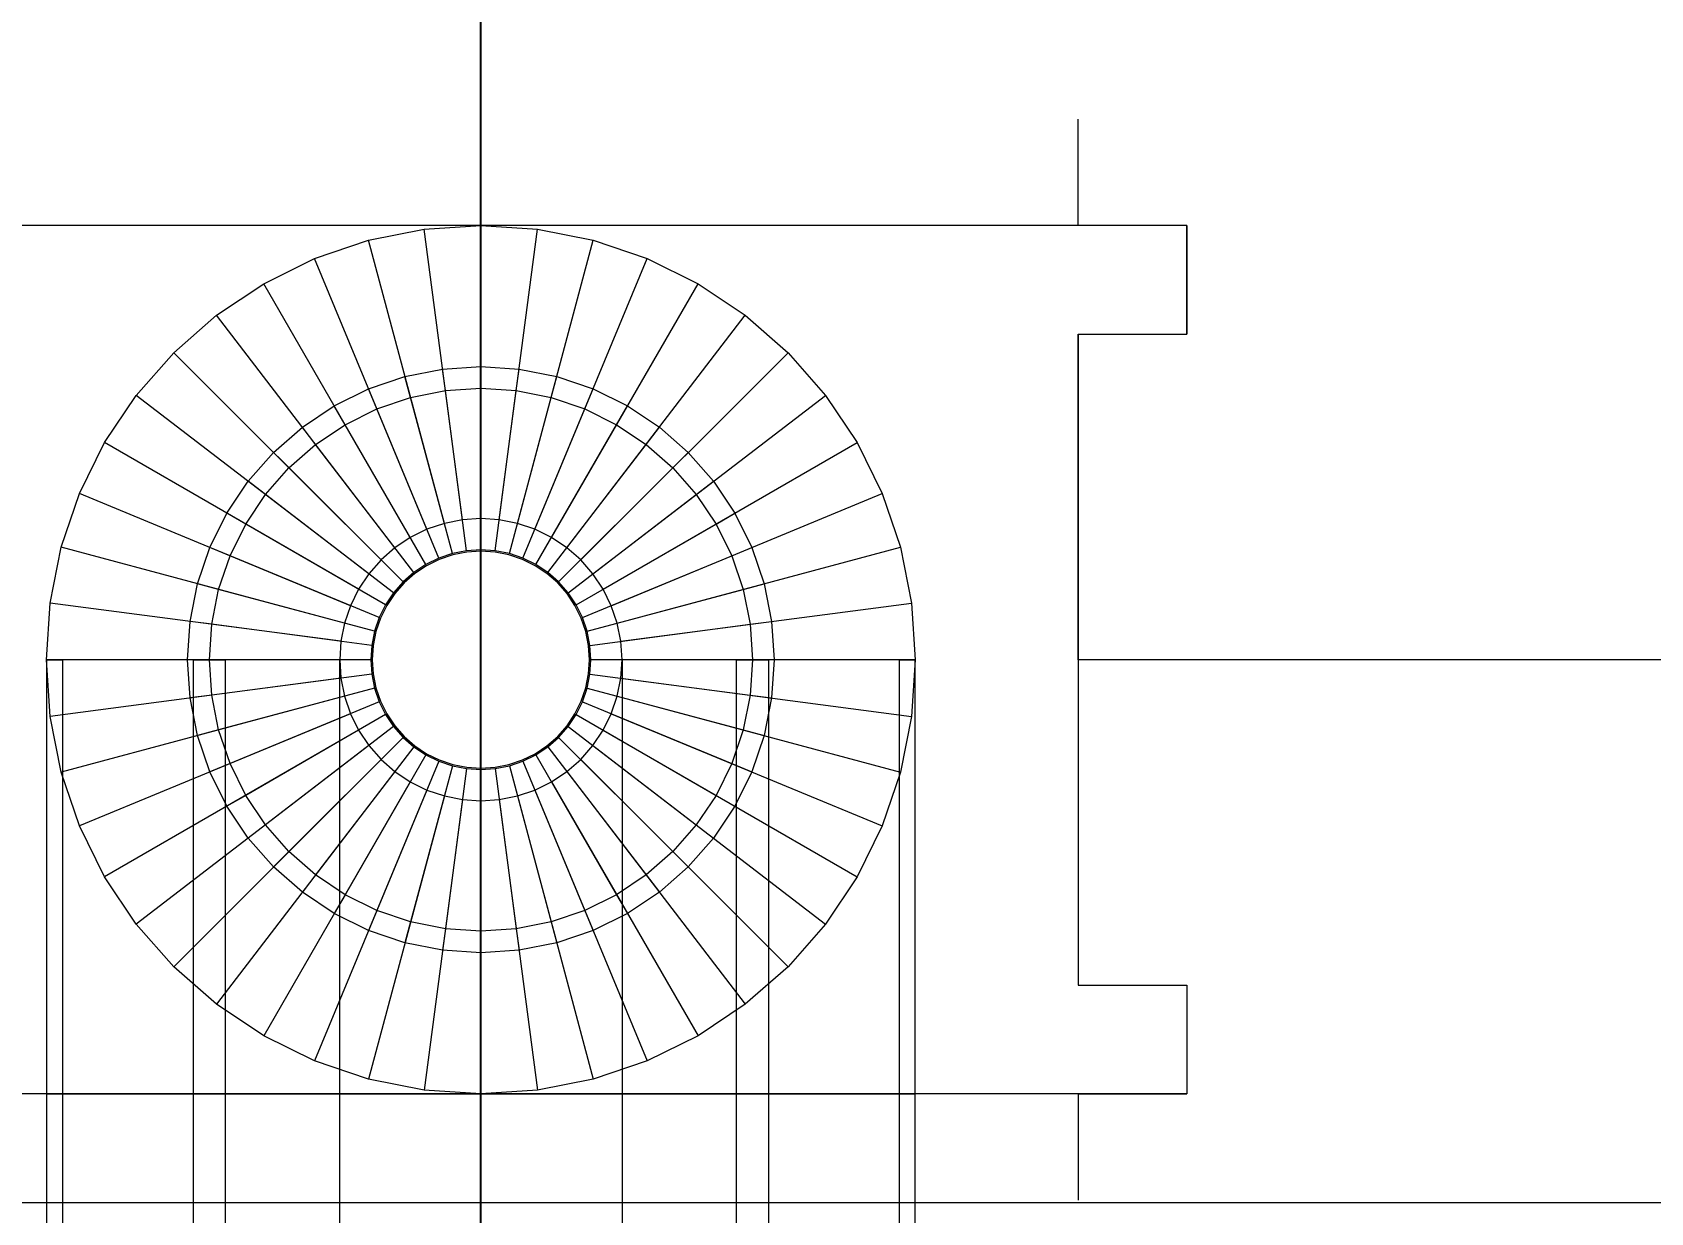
# Model space of a CAD drawing. Header units: millimetres. Extents: x -1970 to 59977, y -65068 to 6837.
# Drawn here: x 27545.6 to 27843.6, y 1323.1 to 1540.6 of the extents above; entities that cross this region are included whole.
import ezdxf

# ---------------------------------------------------------------- set-up
doc = ezdxf.new("R2010")
doc.units = ezdxf.units.MM
doc.layers.add('COTAS_P', color=1, linetype='Continuous', lineweight=0)
doc.layers.add('lateral_C05', color=7, linetype='Continuous', lineweight=0)
doc.dimstyles.new('R19_100', dxfattribs={"dimtxt": 250, "dimasz": 150, "dimexe": 150, "dimexo": 80, "dimgap": 100, "dimtad": 1, "dimtih": 1, "dimtoh": 1, "dimdsep": 46, "dimcen": 0.09, "dimadec": 0, "dimazin": 0, "dimtfac": 1, "dimtdec": 4, "dimtofl": 0, "dimtmove": 0, "dimatfit": 3, "dimfxl": 1, "dimtolj": 1, "dimtzin": 0, "dimarcsym": 0})

# ---------------------------------------------------------------- blocks, each defined once
blk = doc.blocks.new('*D6')
at = {"layer": 'COTAS_P', "color": 0, "lineweight": -2, "transparency": 16777216}
for p, q in [((25128.19, 1262), (25128.19, 2232)), ((27628.19, 1262), (27628.19, 2232)), ((25278.19, 2082), (27478.19, 2082))]:
    blk.add_line(p, q, dxfattribs=at)
at = {"layer": 'COTAS_P', "color": 0, "transparency": 16777216}
for points in [[(25278.19, 2107), (25278.19, 2057), (25128.19, 2082)], [(27478.19, 2107), (27478.19, 2057), (27628.19, 2082)]]:
    blk.add_solid(points, dxfattribs=at)
at = {"layer": 'Defpoints', "color": 0, "transparency": 16777216}
for p in [(27628.19, 2082), (25128.19, 1182), (27628.19, 1182)]:
    blk.add_point(p, dxfattribs=at)
blk = doc.blocks.new('*D9')
at = {"layer": 'COTAS_P', "color": 0, "lineweight": -2, "transparency": 16777216}
for p, q in [((38921.29, 3577.96), (38703.45, 4523.18)), ((27384.72, 1760.7), (38590.97, 4343.32)), ((27422.7, 927.96), (27204.86, 1873.18))]:
    blk.add_line(p, q, dxfattribs=at)
at = {"layer": 'COTAS_P', "color": 0, "transparency": 16777216}
for points in [[(38585.35, 4367.69), (38596.58, 4318.96), (38737.13, 4377.01)], [(27379.1, 1785.06), (27390.33, 1736.34), (27238.55, 1727.01)]]:
    blk.add_solid(points, dxfattribs=at)
at = {"layer": 'Defpoints', "color": 0, "transparency": 16777216}
for p in [(38737.13, 4377.01), (38939.25, 3500), (27440.67, 850)]:
    blk.add_point(p, dxfattribs=at)

msp = doc.modelspace()

# ---------------------------------------------------------------- linework, layer by layer
at = {"layer": 'lateral_C05'}
for p, q in [((27738.187, 1521.221), (27738.187, 1524.578)), ((27738.187, 1514.621), (27738.187, 1521.221)), ((27738.187, 1505), (27738.187, 1514.621)), ((27758.187, 1505), (27538.187, 1505)), ((27617.744, 1504.316), (27628.187, 1505)), ((27628.187, 1451), (27628.187, 1505)), ((27628.187, 1505), (27638.629, 1504.316)), ((27758.187, 1505), (27738.187, 1505)), ((27758.187, 1502.502), (27758.187, 1505)), ((27758.187, 1505), (27758.187, 1485)), ((27597.572, 1498.91), (27607.481, 1502.274)), ((27607.481, 1502.274), (27617.744, 1504.316)), ((27621.457, 1450.114), (27607.481, 1502.274)), ((27624.793, 1450.778), (27617.744, 1504.316)), ((27631.58, 1450.778), (27638.629, 1504.316)), ((27634.916, 1450.114), (27648.892, 1502.274)), ((27638.629, 1504.316), (27648.892, 1502.274)), ((27648.892, 1502.274), (27658.801, 1498.91)), ((27758.187, 1499.877), (27758.187, 1502.502)), ((27758.187, 1497.129), (27758.187, 1499.877)), ((27588.187, 1494.282), (27597.572, 1498.91)), ((27618.237, 1449.021), (27597.572, 1498.91)), ((27638.136, 1449.021), (27658.801, 1498.91)), ((27658.801, 1498.91), (27668.187, 1494.282)), ((27758.187, 1494.263), (27758.187, 1497.129)), ((27579.486, 1488.468), (27588.187, 1494.282)), ((27615.187, 1447.517), (27588.187, 1494.282)), ((27641.187, 1447.517), (27668.187, 1494.282)), ((27668.187, 1494.282), (27676.887, 1488.468)), ((27758.187, 1491.282), (27758.187, 1494.263)), ((27758.187, 1488.193), (27758.187, 1491.282)), ((27571.618, 1481.569), (27579.486, 1488.468)), ((27612.359, 1445.627), (27579.486, 1488.468)), ((27644.014, 1445.627), (27676.887, 1488.468)), ((27676.887, 1488.468), (27684.755, 1481.569)), ((27758.187, 1485), (27758.187, 1488.193)), ((27738.187, 1477.403), (27738.187, 1485)), ((27738.187, 1485), (27758.187, 1485)), ((27738.187, 1485), (27738.187, 1365)), ((27564.718, 1473.701), (27571.618, 1481.569)), ((27609.802, 1443.385), (27571.618, 1481.569)), ((27646.571, 1443.385), (27684.755, 1481.569)), ((27684.755, 1481.569), (27691.655, 1473.701)), ((27614.21, 1477.16), (27621.138, 1478.538)), ((27621.138, 1478.538), (27628.187, 1479)), ((27621.66, 1474.572), (27621.138, 1478.538)), ((27628.187, 1475), (27628.187, 1479)), ((27628.187, 1479), (27635.235, 1478.538)), ((27634.713, 1474.572), (27635.235, 1478.538)), ((27635.235, 1478.538), (27642.163, 1477.16)), ((27607.522, 1474.889), (27614.21, 1477.16)), ((27615.246, 1473.296), (27614.21, 1477.16)), ((27641.128, 1473.296), (27642.163, 1477.16)), ((27642.163, 1477.16), (27648.851, 1474.889)), ((27738.187, 1469.363), (27738.187, 1477.403)), ((27558.905, 1465), (27564.718, 1473.701)), ((27607.559, 1440.828), (27564.718, 1473.701)), ((27601.187, 1471.765), (27607.522, 1474.889)), ((27609.052, 1471.194), (27607.522, 1474.889)), ((27609.052, 1471.194), (27615.246, 1473.296)), ((27615.246, 1473.296), (27621.66, 1474.572)), ((27622.945, 1444.56), (27615.246, 1473.296)), ((27621.66, 1474.572), (27628.187, 1475)), ((27625.543, 1445.077), (27621.66, 1474.572)), ((27628.187, 1445.25), (27628.187, 1475)), ((27628.187, 1475), (27634.713, 1474.572)), ((27630.83, 1445.077), (27634.713, 1474.572)), ((27633.428, 1444.56), (27641.128, 1473.296)), ((27634.713, 1474.572), (27641.128, 1473.296)), ((27641.128, 1473.296), (27647.321, 1471.194)), ((27647.321, 1471.194), (27648.851, 1474.889)), ((27648.814, 1440.828), (27691.655, 1473.701)), ((27648.851, 1474.889), (27655.187, 1471.765)), ((27691.655, 1473.701), (27697.469, 1465)), ((27595.313, 1467.841), (27601.187, 1471.765)), ((27603.187, 1468.301), (27601.187, 1471.765)), ((27603.187, 1468.301), (27609.052, 1471.194)), ((27620.437, 1443.709), (27609.052, 1471.194)), ((27635.936, 1443.709), (27647.321, 1471.194)), ((27647.321, 1471.194), (27653.187, 1468.301)), ((27653.187, 1468.301), (27655.187, 1471.765)), ((27655.187, 1471.765), (27661.06, 1467.841)), ((27738.187, 1460.948), (27738.187, 1469.363)), ((27590.003, 1463.184), (27595.313, 1467.841)), ((27597.749, 1464.668), (27595.313, 1467.841)), ((27597.749, 1464.668), (27603.187, 1468.301)), ((27618.062, 1442.537), (27603.187, 1468.301)), ((27638.312, 1442.537), (27653.187, 1468.301)), ((27653.187, 1468.301), (27658.625, 1464.668)), ((27658.625, 1464.668), (27661.06, 1467.841)), ((27661.06, 1467.841), (27666.37, 1463.184)), ((27554.276, 1455.615), (27558.905, 1465)), ((27605.67, 1438), (27558.905, 1465)), ((27592.831, 1460.355), (27597.749, 1464.668)), ((27615.859, 1441.065), (27597.749, 1464.668)), ((27640.514, 1441.065), (27658.625, 1464.668)), ((27650.703, 1438), (27697.469, 1465)), ((27658.625, 1464.668), (27663.542, 1460.355)), ((27697.469, 1465), (27702.097, 1455.615)), ((27585.345, 1457.873), (27590.003, 1463.184)), ((27588.519, 1455.438), (27592.831, 1460.355)), ((27592.831, 1460.355), (27590.003, 1463.184)), ((27613.868, 1439.319), (27592.831, 1460.355)), ((27642.505, 1439.319), (27663.542, 1460.355)), ((27663.542, 1460.355), (27666.37, 1463.184)), ((27663.542, 1460.355), (27667.854, 1455.438)), ((27666.37, 1463.184), (27671.028, 1457.873)), ((27738.187, 1452.23), (27738.187, 1460.948)), ((27581.421, 1452), (27585.345, 1457.873)), ((27588.519, 1455.438), (27585.345, 1457.873)), ((27667.854, 1455.438), (27671.028, 1457.873)), ((27671.028, 1457.873), (27674.952, 1452)), ((27550.913, 1445.706), (27554.276, 1455.615)), ((27604.166, 1434.95), (27554.276, 1455.615)), ((27584.885, 1450), (27588.519, 1455.438)), ((27612.121, 1437.327), (27588.519, 1455.438)), ((27644.252, 1437.327), (27667.854, 1455.438)), ((27652.207, 1434.95), (27702.097, 1455.615)), ((27667.854, 1455.438), (27671.488, 1450)), ((27702.097, 1455.615), (27705.461, 1445.706)), ((27578.297, 1445.665), (27581.421, 1452)), ((27584.885, 1450), (27581.421, 1452)), ((27671.488, 1450), (27674.952, 1452)), ((27674.952, 1452), (27678.076, 1445.665)), ((27738.187, 1443.282), (27738.187, 1452.23)), ((27581.993, 1444.134), (27584.885, 1450)), ((27610.65, 1435.125), (27584.885, 1450)), ((27618.237, 1449.021), (27615.187, 1447.517)), ((27621.457, 1450.114), (27618.237, 1449.021)), ((27624.793, 1450.778), (27621.457, 1450.114)), ((27628.187, 1451), (27624.793, 1450.778)), ((27631.58, 1450.778), (27628.187, 1451)), ((27634.916, 1450.114), (27631.58, 1450.778)), ((27638.136, 1449.021), (27634.916, 1450.114)), ((27641.187, 1447.517), (27638.136, 1449.021)), ((27645.724, 1435.125), (27671.488, 1450)), ((27671.488, 1450), (27674.381, 1444.134)), ((27548.871, 1435.442), (27550.913, 1445.706)), ((27603.073, 1431.729), (27550.913, 1445.706)), ((27576.027, 1438.976), (27578.297, 1445.665)), ((27581.993, 1444.134), (27578.297, 1445.665)), ((27612.359, 1445.627), (27609.802, 1443.385)), ((27615.187, 1447.517), (27612.359, 1445.627)), ((27644.014, 1445.627), (27641.187, 1447.517)), ((27646.571, 1443.385), (27644.014, 1445.627)), ((27653.301, 1431.729), (27705.461, 1445.706)), ((27674.381, 1444.134), (27678.076, 1445.665)), ((27678.076, 1445.665), (27680.347, 1438.976)), ((27705.461, 1445.706), (27707.502, 1435.442)), ((27579.89, 1437.941), (27581.993, 1444.134)), ((27609.478, 1432.749), (27581.993, 1444.134)), ((27609.802, 1443.385), (27607.559, 1440.828)), ((27618.062, 1442.537), (27615.859, 1441.065)), ((27620.437, 1443.709), (27618.062, 1442.537)), ((27620.533, 1443.478), (27618.187, 1442.321)), ((27622.945, 1444.56), (27620.437, 1443.709)), ((27623.01, 1444.319), (27620.533, 1443.478)), ((27625.543, 1445.077), (27622.945, 1444.56)), ((27625.576, 1444.829), (27623.01, 1444.319)), ((27628.187, 1445.25), (27625.543, 1445.077)), ((27628.187, 1445), (27625.576, 1444.829)), ((27630.83, 1445.077), (27628.187, 1445.25)), ((27630.797, 1444.829), (27628.187, 1445)), ((27633.363, 1444.319), (27630.797, 1444.829)), ((27633.428, 1444.56), (27630.83, 1445.077)), ((27635.84, 1443.478), (27633.363, 1444.319)), ((27635.936, 1443.709), (27633.428, 1444.56)), ((27638.187, 1442.321), (27635.84, 1443.478)), ((27638.312, 1442.537), (27635.936, 1443.709)), ((27640.514, 1441.065), (27638.312, 1442.537)), ((27648.814, 1440.828), (27646.571, 1443.385)), ((27646.895, 1432.749), (27674.381, 1444.134)), ((27674.381, 1444.134), (27676.483, 1437.941)), ((27738.187, 1434.18), (27738.187, 1443.282)), ((27607.559, 1440.828), (27605.67, 1438)), ((27615.859, 1441.065), (27613.868, 1439.319)), ((27616.011, 1440.867), (27614.044, 1439.142)), ((27618.187, 1442.321), (27616.011, 1440.867)), ((27640.362, 1440.867), (27638.187, 1442.321)), ((27642.329, 1439.142), (27640.362, 1440.867)), ((27642.505, 1439.319), (27640.514, 1441.065)), ((27650.703, 1438), (27648.814, 1440.828)), ((27574.649, 1432.048), (27576.027, 1438.976)), ((27579.89, 1437.941), (27576.027, 1438.976)), ((27578.614, 1431.526), (27579.89, 1437.941)), ((27608.627, 1430.241), (27579.89, 1437.941)), ((27605.67, 1438), (27604.166, 1434.95)), ((27612.121, 1437.327), (27610.65, 1435.125)), ((27612.32, 1437.175), (27610.866, 1435)), ((27613.868, 1439.319), (27612.121, 1437.327)), ((27614.044, 1439.142), (27612.32, 1437.175)), ((27644.054, 1437.175), (27642.329, 1439.142)), ((27644.252, 1437.327), (27642.505, 1439.319)), ((27645.507, 1435), (27644.054, 1437.175)), ((27645.724, 1435.125), (27644.252, 1437.327)), ((27647.747, 1430.241), (27676.483, 1437.941)), ((27652.207, 1434.95), (27650.703, 1438)), ((27676.483, 1437.941), (27680.347, 1438.976)), ((27676.483, 1437.941), (27677.759, 1431.526)), ((27680.347, 1438.976), (27681.725, 1432.048)), ((27548.187, 1425), (27548.871, 1435.442)), ((27602.409, 1428.394), (27548.871, 1435.442)), ((27604.166, 1434.95), (27603.073, 1431.729)), ((27610.65, 1435.125), (27609.478, 1432.749)), ((27610.866, 1435), (27609.709, 1432.654)), ((27646.664, 1432.654), (27645.507, 1435)), ((27646.895, 1432.749), (27645.724, 1435.125)), ((27653.301, 1431.729), (27652.207, 1434.95)), ((27653.964, 1428.394), (27707.502, 1435.442)), ((27707.502, 1435.442), (27708.187, 1425)), ((27738.187, 1425), (27738.187, 1434.18)), ((27574.187, 1425), (27574.649, 1432.048)), ((27578.614, 1431.526), (27574.649, 1432.048)), ((27578.187, 1425), (27578.614, 1431.526)), ((27608.11, 1427.643), (27578.614, 1431.526)), ((27603.073, 1431.729), (27602.409, 1428.394)), ((27609.478, 1432.749), (27608.627, 1430.241)), ((27609.709, 1432.654), (27608.868, 1430.176)), ((27647.505, 1430.176), (27646.664, 1432.654)), ((27647.747, 1430.241), (27646.895, 1432.749)), ((27648.263, 1427.643), (27677.759, 1431.526)), ((27653.964, 1428.394), (27653.301, 1431.729)), ((27677.759, 1431.526), (27681.725, 1432.048)), ((27677.759, 1431.526), (27678.187, 1425)), ((27681.725, 1432.048), (27682.187, 1425)), ((27602.409, 1428.394), (27602.187, 1425)), ((27608.11, 1427.643), (27607.937, 1425)), ((27608.627, 1430.241), (27608.11, 1427.643)), ((27608.358, 1427.611), (27608.187, 1425)), ((27608.868, 1430.176), (27608.358, 1427.611)), ((27648.015, 1427.611), (27647.505, 1430.176)), ((27648.263, 1427.643), (27647.747, 1430.241)), ((27648.187, 1425), (27648.015, 1427.611)), ((27648.437, 1425), (27648.263, 1427.643)), ((27654.187, 1425), (27653.964, 1428.394)), ((27602.187, 1425), (27548.187, 1425)), ((27548.871, 1414.558), (27548.187, 1425)), ((27548.187, 1425), (27548.187, 1182)), ((27548.187, 1425), (27551.187, 1425)), ((27551.187, 1182), (27551.187, 1425)), ((27578.187, 1425), (27574.187, 1425)), ((27574.649, 1417.952), (27574.187, 1425)), ((27575.187, 1425), (27581.187, 1425)), ((27575.187, 1425), (27575.187, 1182)), ((27607.937, 1425), (27578.187, 1425)), ((27578.614, 1418.474), (27578.187, 1425)), ((27581.187, 1182), (27581.187, 1425)), ((27602.187, 1425), (27602.409, 1421.606)), ((27602.187, 1182), (27602.187, 1425)), ((27607.937, 1425), (27608.11, 1422.357)), ((27608.187, 1425), (27608.358, 1422.389)), ((27648.015, 1422.389), (27648.187, 1425)), ((27648.263, 1422.357), (27648.437, 1425)), ((27678.187, 1425), (27648.437, 1425)), ((27653.964, 1421.606), (27654.187, 1425)), ((27708.187, 1425), (27654.187, 1425)), ((27654.187, 1425), (27654.187, 1182)), ((27675.187, 1425), (27681.187, 1425)), ((27675.187, 1425), (27675.187, 1182)), ((27678.187, 1425), (27677.759, 1418.474)), ((27682.187, 1425), (27678.187, 1425)), ((27681.187, 1182), (27681.187, 1425)), ((27682.187, 1425), (27681.725, 1417.952)), ((27705.187, 1425), (27708.187, 1425)), ((27705.187, 1425), (27705.187, 1182)), ((27708.187, 1425), (27707.502, 1414.558)), ((27708.187, 1182), (27708.187, 1425)), ((28018.187, 1425), (27738.187, 1425)), ((27738.187, 1425), (27738.187, 1415.82)), ((27602.409, 1421.606), (27548.871, 1414.558)), ((27608.11, 1422.357), (27578.614, 1418.474)), ((27602.409, 1421.606), (27603.073, 1418.271)), ((27608.11, 1422.357), (27608.627, 1419.759)), ((27608.358, 1422.389), (27608.868, 1419.824)), ((27647.505, 1419.824), (27648.015, 1422.389)), ((27647.747, 1419.759), (27648.263, 1422.357)), ((27648.263, 1422.357), (27677.759, 1418.474)), ((27653.301, 1418.271), (27653.964, 1421.606)), ((27653.964, 1421.606), (27707.502, 1414.558)), ((27608.627, 1419.759), (27579.89, 1412.059)), ((27608.627, 1419.759), (27609.478, 1417.251)), ((27608.868, 1419.824), (27609.709, 1417.346)), ((27646.664, 1417.346), (27647.505, 1419.824)), ((27646.895, 1417.251), (27647.747, 1419.759)), ((27647.747, 1419.759), (27676.483, 1412.059)), ((27603.073, 1418.271), (27550.913, 1404.294)), ((27578.614, 1418.474), (27574.649, 1417.952)), ((27576.027, 1411.024), (27574.649, 1417.952)), ((27579.89, 1412.059), (27578.614, 1418.474)), ((27609.478, 1417.251), (27581.993, 1405.866)), ((27603.073, 1418.271), (27604.166, 1415.05)), ((27609.478, 1417.251), (27610.65, 1414.875)), ((27609.709, 1417.346), (27610.866, 1415)), ((27645.507, 1415), (27646.664, 1417.346)), ((27645.724, 1414.875), (27646.895, 1417.251)), ((27646.895, 1417.251), (27674.381, 1405.866)), ((27652.207, 1415.05), (27653.301, 1418.271)), ((27653.301, 1418.271), (27705.461, 1404.294)), ((27677.759, 1418.474), (27676.483, 1412.059)), ((27677.759, 1418.474), (27681.725, 1417.952)), ((27681.725, 1417.952), (27680.347, 1411.024)), ((27738.187, 1415.82), (27738.187, 1406.718)), ((27550.913, 1404.294), (27548.871, 1414.558)), ((27604.166, 1415.05), (27554.276, 1394.385)), ((27610.65, 1414.875), (27584.885, 1400)), ((27612.121, 1412.673), (27588.519, 1394.562)), ((27604.166, 1415.05), (27605.67, 1412)), ((27610.65, 1414.875), (27612.121, 1412.673)), ((27610.866, 1415), (27612.32, 1412.825)), ((27612.121, 1412.673), (27613.868, 1410.681)), ((27612.32, 1412.825), (27614.044, 1410.858)), ((27642.329, 1410.858), (27644.054, 1412.825)), ((27642.505, 1410.681), (27644.252, 1412.673)), ((27644.054, 1412.825), (27645.507, 1415)), ((27644.252, 1412.673), (27645.724, 1414.875)), ((27644.252, 1412.673), (27667.854, 1394.562)), ((27645.724, 1414.875), (27671.488, 1400)), ((27650.703, 1412), (27652.207, 1415.05)), ((27652.207, 1415.05), (27702.097, 1394.385)), ((27707.502, 1414.558), (27705.461, 1404.294)), ((27605.67, 1412), (27558.905, 1385)), ((27579.89, 1412.059), (27576.027, 1411.024)), ((27578.297, 1404.335), (27576.027, 1411.024)), ((27581.993, 1405.866), (27579.89, 1412.059)), ((27613.868, 1410.681), (27592.831, 1389.645)), ((27605.67, 1412), (27607.559, 1409.172)), ((27613.868, 1410.681), (27615.859, 1408.935)), ((27614.044, 1410.858), (27616.011, 1409.133)), ((27640.362, 1409.133), (27642.329, 1410.858)), ((27640.514, 1408.935), (27642.505, 1410.681)), ((27642.505, 1410.681), (27663.542, 1389.645)), ((27648.814, 1409.172), (27650.703, 1412)), ((27650.703, 1412), (27697.469, 1385)), ((27676.483, 1412.059), (27674.381, 1405.866)), ((27676.483, 1412.059), (27680.347, 1411.024)), ((27680.347, 1411.024), (27678.076, 1404.335)), ((27607.559, 1409.172), (27564.718, 1376.299)), ((27609.802, 1406.615), (27571.618, 1368.431)), ((27615.859, 1408.935), (27597.749, 1385.332)), ((27618.062, 1407.463), (27603.187, 1381.699)), ((27607.559, 1409.172), (27609.802, 1406.615)), ((27609.802, 1406.615), (27612.359, 1404.373)), ((27615.859, 1408.935), (27618.062, 1407.463)), ((27616.011, 1409.133), (27618.187, 1407.679)), ((27618.062, 1407.463), (27620.437, 1406.291)), ((27618.187, 1407.679), (27620.533, 1406.522)), ((27635.84, 1406.522), (27638.187, 1407.679)), ((27635.936, 1406.291), (27638.312, 1407.463)), ((27638.187, 1407.679), (27640.362, 1409.133)), ((27638.312, 1407.463), (27640.514, 1408.935)), ((27638.312, 1407.463), (27653.187, 1381.699)), ((27640.514, 1408.935), (27658.625, 1385.332)), ((27644.014, 1404.373), (27646.571, 1406.615)), ((27646.571, 1406.615), (27648.814, 1409.172)), ((27646.571, 1406.615), (27684.755, 1368.431)), ((27648.814, 1409.172), (27691.655, 1376.299)), ((27738.187, 1406.718), (27738.187, 1397.77)), ((27554.276, 1394.385), (27550.913, 1404.294)), ((27581.993, 1405.866), (27578.297, 1404.335)), ((27581.421, 1398), (27578.297, 1404.335)), ((27612.359, 1404.373), (27579.486, 1361.532)), ((27584.885, 1400), (27581.993, 1405.866)), ((27620.437, 1406.291), (27609.052, 1378.806)), ((27612.359, 1404.373), (27615.187, 1402.483)), ((27622.945, 1405.44), (27615.246, 1376.704)), ((27620.437, 1406.291), (27622.945, 1405.44)), ((27620.533, 1406.522), (27623.01, 1405.681)), ((27625.543, 1404.923), (27621.66, 1375.428)), ((27622.945, 1405.44), (27625.543, 1404.923)), ((27623.01, 1405.681), (27625.576, 1405.171)), ((27625.543, 1404.923), (27628.187, 1404.75)), ((27625.576, 1405.171), (27628.187, 1405)), ((27628.187, 1405), (27630.797, 1405.171)), ((27628.187, 1404.75), (27630.83, 1404.923)), ((27628.187, 1404.75), (27628.187, 1375)), ((27630.797, 1405.171), (27633.363, 1405.681)), ((27630.83, 1404.923), (27633.428, 1405.44)), ((27630.83, 1404.923), (27634.713, 1375.428)), ((27633.363, 1405.681), (27635.84, 1406.522)), ((27633.428, 1405.44), (27635.936, 1406.291)), ((27633.428, 1405.44), (27641.128, 1376.704)), ((27635.936, 1406.291), (27647.321, 1378.806)), ((27641.187, 1402.483), (27644.014, 1404.373)), ((27644.014, 1404.373), (27676.887, 1361.532)), ((27674.381, 1405.866), (27671.488, 1400)), ((27674.381, 1405.866), (27678.076, 1404.335)), ((27678.076, 1404.335), (27674.952, 1398)), ((27705.461, 1404.294), (27702.097, 1394.385)), ((27615.187, 1402.483), (27588.187, 1355.718)), ((27618.237, 1400.979), (27597.572, 1351.09)), ((27615.187, 1402.483), (27618.237, 1400.979)), ((27618.237, 1400.979), (27621.457, 1399.886)), ((27634.916, 1399.886), (27638.136, 1400.979)), ((27638.136, 1400.979), (27641.187, 1402.483)), ((27638.136, 1400.979), (27658.801, 1351.09)), ((27641.187, 1402.483), (27668.187, 1355.718)), ((27584.885, 1400), (27581.421, 1398)), ((27585.345, 1392.127), (27581.421, 1398)), ((27588.519, 1394.562), (27584.885, 1400)), ((27621.457, 1399.886), (27607.481, 1347.726)), ((27624.793, 1399.222), (27617.744, 1345.684)), ((27621.457, 1399.886), (27624.793, 1399.222)), ((27624.793, 1399.222), (27628.187, 1399)), ((27628.187, 1399), (27631.58, 1399.222)), ((27628.187, 1399), (27628.187, 1345)), ((27631.58, 1399.222), (27634.916, 1399.886)), ((27631.58, 1399.222), (27638.629, 1345.684)), ((27634.916, 1399.886), (27648.892, 1347.726)), ((27671.488, 1400), (27667.854, 1394.562)), ((27674.952, 1398), (27671.028, 1392.127)), ((27671.488, 1400), (27674.952, 1398)), ((27738.187, 1397.77), (27738.187, 1389.052)), ((27558.905, 1385), (27554.276, 1394.385)), ((27588.519, 1394.562), (27585.345, 1392.127)), ((27590.003, 1386.816), (27585.345, 1392.127)), ((27592.831, 1389.645), (27588.519, 1394.562)), ((27667.854, 1394.562), (27663.542, 1389.645)), ((27671.028, 1392.127), (27666.37, 1386.816)), ((27667.854, 1394.562), (27671.028, 1392.127)), ((27702.097, 1394.385), (27697.469, 1385)), ((27592.831, 1389.645), (27590.003, 1386.816)), ((27597.749, 1385.332), (27592.831, 1389.645)), ((27663.542, 1389.645), (27658.625, 1385.332)), ((27663.542, 1389.645), (27666.37, 1386.816)), ((27738.187, 1389.052), (27738.187, 1380.637)), ((27595.313, 1382.159), (27590.003, 1386.816)), ((27666.37, 1386.816), (27661.06, 1382.159)), ((27564.718, 1376.299), (27558.905, 1385)), ((27597.749, 1385.332), (27595.313, 1382.159)), ((27603.187, 1381.699), (27597.749, 1385.332)), ((27658.625, 1385.332), (27653.187, 1381.699)), ((27658.625, 1385.332), (27661.06, 1382.159)), ((27697.469, 1385), (27691.655, 1376.299)), ((27601.187, 1378.235), (27595.313, 1382.159)), ((27603.187, 1381.699), (27601.187, 1378.235)), ((27609.052, 1378.806), (27603.187, 1381.699)), ((27653.187, 1381.699), (27647.321, 1378.806)), ((27653.187, 1381.699), (27655.187, 1378.235)), ((27661.06, 1382.159), (27655.187, 1378.235)), ((27738.187, 1380.637), (27738.187, 1372.597)), ((27607.522, 1375.111), (27601.187, 1378.235)), ((27609.052, 1378.806), (27607.522, 1375.111)), ((27615.246, 1376.704), (27609.052, 1378.806)), ((27647.321, 1378.806), (27641.128, 1376.704)), ((27647.321, 1378.806), (27648.851, 1375.111)), ((27655.187, 1378.235), (27648.851, 1375.111)), ((27571.618, 1368.431), (27564.718, 1376.299)), ((27614.21, 1372.84), (27607.522, 1375.111)), ((27615.246, 1376.704), (27614.21, 1372.84)), ((27621.66, 1375.428), (27615.246, 1376.704)), ((27621.66, 1375.428), (27621.138, 1371.462)), ((27628.187, 1375), (27621.66, 1375.428)), ((27634.713, 1375.428), (27628.187, 1375)), ((27628.187, 1375), (27628.187, 1371)), ((27641.128, 1376.704), (27634.713, 1375.428)), ((27634.713, 1375.428), (27635.235, 1371.462)), ((27641.128, 1376.704), (27642.163, 1372.84)), ((27648.851, 1375.111), (27642.163, 1372.84)), ((27691.655, 1376.299), (27684.755, 1368.431)), ((27621.138, 1371.462), (27614.21, 1372.84)), ((27628.187, 1371), (27621.138, 1371.462)), ((27635.235, 1371.462), (27628.187, 1371)), ((27642.163, 1372.84), (27635.235, 1371.462)), ((27738.187, 1372.597), (27738.187, 1365)), ((27579.486, 1361.532), (27571.618, 1368.431)), ((27684.755, 1368.431), (27676.887, 1361.532)), ((27738.187, 1365), (27758.187, 1365)), ((27758.187, 1365), (27758.187, 1345)), ((27758.187, 1365), (27758.187, 1361.807)), ((27588.187, 1355.718), (27579.486, 1361.532)), ((27676.887, 1361.532), (27668.187, 1355.718)), ((27758.187, 1361.807), (27758.187, 1358.718)), ((27758.187, 1358.718), (27758.187, 1355.737)), ((27597.572, 1351.09), (27588.187, 1355.718)), ((27668.187, 1355.718), (27658.801, 1351.09)), ((27758.187, 1355.737), (27758.187, 1352.871)), ((27607.481, 1347.726), (27597.572, 1351.09)), ((27658.801, 1351.09), (27648.892, 1347.726)), ((27758.187, 1352.871), (27758.187, 1350.123)), ((27758.187, 1350.123), (27758.187, 1347.498)), ((27617.744, 1345.684), (27607.481, 1347.726)), ((27648.892, 1347.726), (27638.629, 1345.684)), ((27758.187, 1347.498), (27758.187, 1345)), ((27758.187, 1345), (27538.187, 1345)), ((27548.187, 1345), (27708.187, 1345)), ((27548.187, 1345), (27548.187, 1262)), ((27628.187, 1345), (27617.744, 1345.684)), ((27638.629, 1345.684), (27628.187, 1345)), ((27708.187, 1262), (27708.187, 1345)), ((27738.187, 1345), (27758.187, 1345)), ((27738.187, 1345), (27738.187, 1335.379)), ((27738.187, 1335.379), (27738.187, 1328.779)), ((27738.187, 1328.779), (27738.187, 1325.422)), ((27523.187, 1325), (28033.187, 1325))]:
    msp.add_line(p, q, dxfattribs=at)

# ---------------------------------------------------------------- dimensions: what is measured, and where the dimension line sits
at = {"layer": 'COTAS_P'}
for p1, p2, picture, middle in [((27440.666, 850), (38939.253, 3500), '*D9', (32987.841, 3052.011)), ((25128.187, 1182), (27628.187, 1182), '*D6', (26378.187, 2082))]:
    dim = msp.add_aligned_dim(p1=p1, p2=p2, distance=900, text='<> P', dimstyle='R19_100', dxfattribs=at)
    dim.commit()
    dim.dimension.update_dxf_attribs({"geometry": picture, "text_midpoint": middle})

doc.saveas('drawing.dxf')
